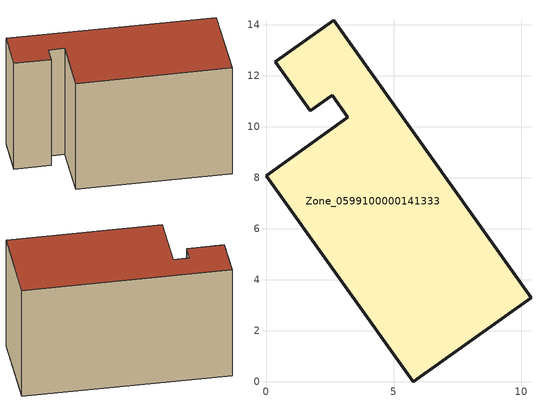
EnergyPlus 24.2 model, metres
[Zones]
Zone_0599100000141333
 floor ground (C_G): 10.39,3.3 5.77,0 0,8.08 3.21,10.38 2.59,11.23 1.74,10.62 0.37,12.54 2.66,14.18 z0
 wall outside (C_F): 2.66,14.18 0.37,12.54 1.74,10.62 2.59,11.23 3.21,10.38 0,8.08 5.77,0 10.39,3.3 2.66,14.18 z0:8.02
 roof outside (C_R): 10.39,3.3 2.66,14.18 0.37,12.54 1.74,10.62 2.59,11.23 3.21,10.38 0,8.08 5.77,0 z8.02
[BUILDING]
Pand.0599100000141333: North Axis=0; Terrain=City; Loads Convergence Tolerance Value=0.04; Temperature Convergence Tolerance Value=0.4; Solar Distribution=FullExterior; Maximum Number of Warmup Days=25; Minimum Number of Warmup Days=1
[Site:Location]
Rotterdam.The.Hague.AP_ZH_NLD Design_Conditions: Latitude=51.96; Longitude=4.45; Time Zone=1; Elevation=-4.5
[SITE:GROUNDTEMPERATURE:BUILDINGSURFACE]
18, 18, 18, 18, 18, 18, 18, 18, 18, 18, 18, 18
[MATERIAL] Thermal Absorptance=0.9; Solar Absorptance=0.7; Visible Absorptance=0.7
Name | Roughness | Thickness | Conductivity | Density | Specific Heat
G.TI.1975-1991 | MediumSmooth | 0.15 | 0.288461 | 540 | 1210
F.TI.1975-1991 | Rough | 0.3 | 0.230769 | 1920 | 840
R.TI.1975-1991 | MediumRough | 0.2 | 0.153846 | 1500 | 1000
[CONSTRUCTION]
C_G: G.TI.1975-1991
C_F: F.TI.1975-1991
C_R: R.TI.1975-1991
[ZONE]
Zone_0599100000141333: Type=1; Multiplier=1; Ceiling Height=Autocalculate; Volume=Autocalculate; Floor Area=autocalculate; Part of Total Floor Area=Yes
[ZONEINFILTRATION:DESIGNFLOWRATE]
Infil_Zone_0599100000141333: Zone or ZoneList or Space or SpaceList=Zone_0599100000141333; Schedule=AlwaysOn; Design Flow Rate Calculation Method=Flow/Area; Flow Rate per Floor Area=0.003; Constant Term Coefficient=1; Temperature Term Coefficient=0; Velocity Term Coefficient=0; Velocity Squared Term Coefficient=0
[HVACTEMPLATE:ZONE:IDEALLOADSAIRSYSTEM]
Zone_0599100000141333: Maximum Heating Supply Air Temperature=50; Minimum Cooling Supply Air Temperature=13; Maximum Heating Supply Air Humidity Ratio=0.0156; Minimum Cooling Supply Air Humidity Ratio=0.0077; Heating Limit=NoLimit; Cooling Limit=NoLimit; Dehumidification Control Type=ConstantSensibleHeatRatio; Cooling Sensible Heat Ratio=0.7; Dehumidification Setpoint=60; Humidification Control Type=None; Humidification Setpoint=30; Outdoor Air Method=None; Outdoor Air Flow Rate per Person=0.00944; Outdoor Air Flow Rate per Zone Floor Area=0; Outdoor Air Flow Rate per Zone=0; Demand Controlled Ventilation Type=None; Outdoor Air Economizer Type=NoEconomizer; Heat Recovery Type=None; Sensible Heat Recovery Effectiveness=0.7; Latent Heat Recovery Effectiveness=0.65
[ZONECONTROL:THERMOSTAT]
ThermostatControl_Zone_0599100000141333: Zone or ZoneList=Zone_0599100000141333; Control Type Schedule=DualSetpointControlType; Control 1=Thermostat_Zone_0599100000141333; Temperature Difference Between Cutout And Setpoint=0
[THERMOSTATSETPOINT:DUALSETPOINT]
Thermostat_Zone_0599100000141333: Heating Setpoint Temperature Schedule=HeatingSetpoint_Zone_0599100000141333; Cooling Setpoint Temperature Schedule=CoolingSetpoint_Zone_0599100000141333
[SCHEDULE:COMPACT]
HeatingSetpoint_Zone_0599100000141333: Through: 12/31, For: AllDays, Until: 24:00, 21
CoolingSetpoint_Zone_0599100000141333: Through: 12/31, For: AllDays, Until: 24:00, 24
DualSetpointControlType: Through: 12/31, For: AllDays, Until: 24:00, 4
AlwaysOn: Through: 12/31, For: AllDays, Until: 24:00, 1
